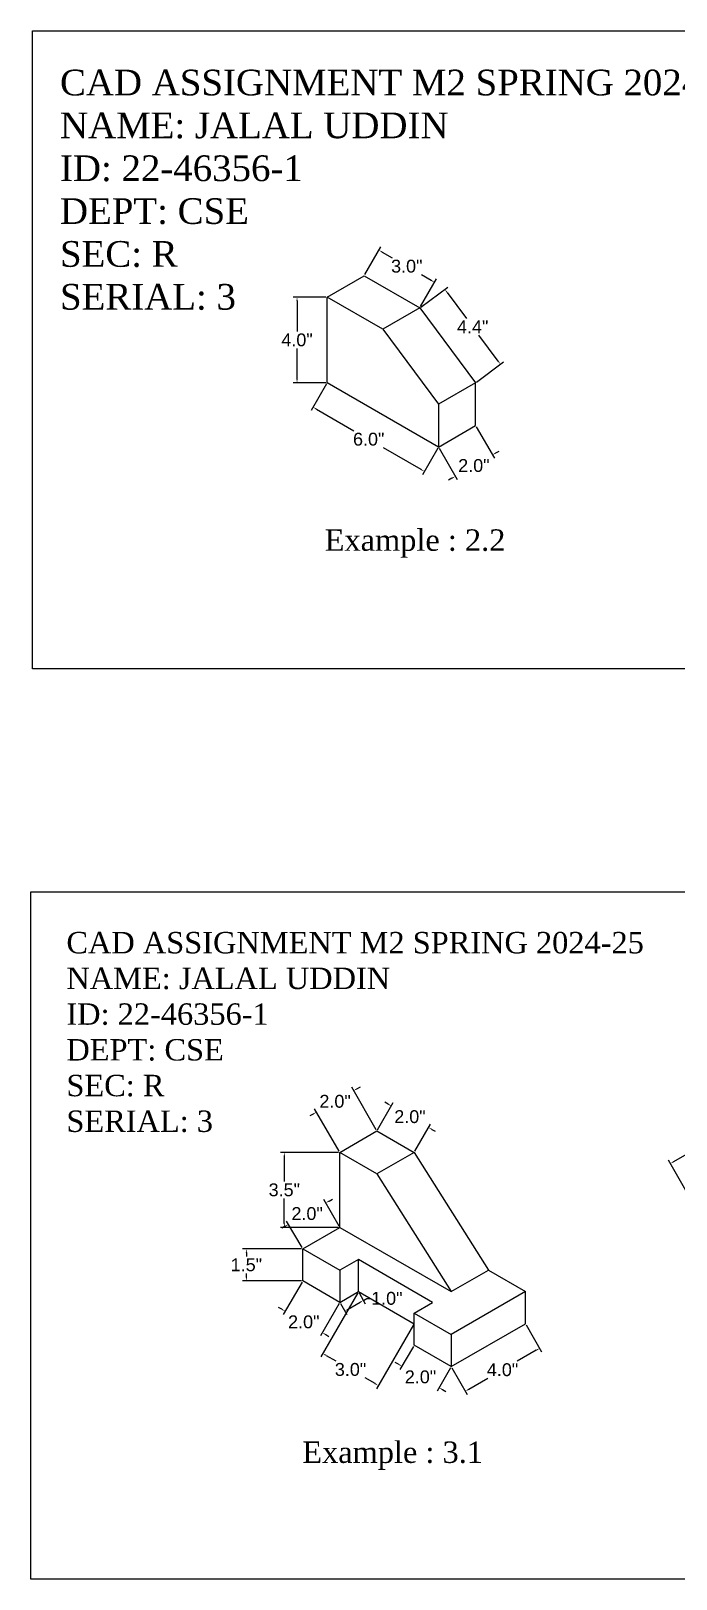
# Model space of a CAD drawing. Header units: inches. Extents: x 22.2 to 112.1, y -30.8 to 44.6.
# Drawn here: x 22.2 to 52.3, y -30.8 to 41.5 of the extents above; entities that cross this region are included whole.
import ezdxf

# ---------------------------------------------------------------- set-up
doc = ezdxf.new("R2010")
doc.units = ezdxf.units.IN
doc.header["$MEASUREMENT"] = 0
doc.styles.get("Standard").update_dxf_attribs({"font": 'Arial.ttf'})
doc.dimstyles.get("Standard").update_dxf_attribs({"dimtxt": 0.6, "dimasz": 0.18, "dimexe": 0.18, "dimexo": 0.0625, "dimgap": 0.09, "dimtad": 0, "dimtih": 1, "dimtoh": 1, "dimdec": 1, "dimzin": 0, "dimdsep": 46, "dimlunit": 3, "dimtxsty": 'Standard', "dimcen": 0.09, "dimadec": 0, "dimazin": 0, "dimtfac": 1, "dimtdec": 1, "dimtofl": 0, "dimtmove": 0, "dimatfit": 3, "dimfxl": 1, "dimtolj": 1, "dimtzin": 0, "dimarcsym": 0})

# ---------------------------------------------------------------- blocks, each defined once
blk = doc.blocks.new('*D1')
at = {"color": 0, "lineweight": -2, "transparency": 16777216}
for p, q in [((35.932, 29.035), (34.414, 29.035)), ((34.594, 28.855), (34.594, 27.431)), ((34.594, 25.215), (34.594, 26.639)), ((35.932, 25.035), (34.414, 25.035))]:
    blk.add_line(p, q, dxfattribs=at)
at = {"color": 0, "transparency": 16777216}
for points in [[(34.564, 28.855), (34.624, 28.855), (34.594, 29.035)], [(34.564, 25.215), (34.624, 25.215), (34.594, 25.035)]]:
    blk.add_solid(points, dxfattribs=at)
at = {"layer": 'Defpoints', "color": 0, "transparency": 16777216}
for p in [(35.994, 29.035), (34.594, 25.035), (35.994, 25.035)]:
    blk.add_point(p, dxfattribs=at)
at = {"color": 0, "transparency": 16777216, "insert": (34.594, 27.035), "char_height": 0.6, "attachment_point": 5}
blk.add_mtext('\\A1;4.0"', dxfattribs=at)
blk = doc.blocks.new('*D2')
at = {"color": 0, "lineweight": -2, "transparency": 16777216}
for p, q in [((35.963, 24.981), (35.249, 23.744)), ((35.495, 23.81), (37.251, 22.797)), ((40.379, 20.99), (38.624, 22.004)), ((41.159, 21.981), (40.445, 20.744))]:
    blk.add_line(p, q, dxfattribs=at)
at = {"color": 0, "transparency": 16777216}
for points in [[(35.51, 23.836), (35.48, 23.784), (35.339, 23.9)], [(40.394, 21.016), (40.364, 20.964), (40.535, 20.9)]]:
    blk.add_solid(points, dxfattribs=at)
at = {"layer": 'Defpoints', "color": 0, "transparency": 16777216}
for p in [(35.994, 25.035), (35.339, 23.9), (41.19, 22.035)]:
    blk.add_point(p, dxfattribs=at)
at = {"color": 0, "transparency": 16777216, "insert": (37.937, 22.4), "char_height": 0.6, "attachment_point": 5}
blk.add_mtext('\\A1;6.0"', dxfattribs=at)
blk = doc.blocks.new('*D3')
at = {"color": 0, "lineweight": -2, "transparency": 16777216}
for p, q in [((37.758, 30.089), (38.504, 31.381)), ((38.569, 31.136), (39.026, 30.872)), ((40.356, 28.589), (41.102, 29.881)), ((40.856, 29.816), (40.399, 30.079))]:
    blk.add_line(p, q, dxfattribs=at)
at = {"color": 0, "transparency": 16777216}
for points in [[(38.584, 31.162), (38.554, 31.11), (38.414, 31.226)], [(40.871, 29.842), (40.841, 29.79), (41.012, 29.726)]]:
    blk.add_solid(points, dxfattribs=at)
at = {"layer": 'Defpoints', "color": 0, "transparency": 16777216}
for p in [(38.414, 31.226), (37.726, 30.035), (40.324, 28.535)]:
    blk.add_point(p, dxfattribs=at)
at = {"color": 0, "transparency": 16777216, "insert": (39.713, 30.476), "char_height": 0.6, "attachment_point": 5}
blk.add_mtext('\\A1;3.0"', dxfattribs=at)
blk = doc.blocks.new('*D4')
at = {"color": 0, "lineweight": -2, "transparency": 16777216}
for p, q in [((42.954, 22.981), (43.8, 21.515)), ((41.222, 21.981), (42.068, 20.515)), ((43.866, 21.761), (44.022, 21.851)), ((41.822, 20.581), (41.666, 20.491))]:
    blk.add_line(p, q, dxfattribs=at)
at = {"color": 0, "transparency": 16777216}
for points in [[(43.851, 21.787), (43.881, 21.735), (43.71, 21.671)], [(41.807, 20.607), (41.837, 20.555), (41.978, 20.671)]]:
    blk.add_solid(points, dxfattribs=at)
at = {"layer": 'Defpoints', "color": 0, "transparency": 16777216}
for p in [(42.922, 23.035), (41.19, 22.035), (41.978, 20.671)]:
    blk.add_point(p, dxfattribs=at)
at = {"color": 0, "transparency": 16777216, "insert": (42.844, 21.171), "char_height": 0.6, "attachment_point": 5}
blk.add_mtext('\\A1;2.0"', dxfattribs=at)
blk = doc.blocks.new('*D5')
at = {"color": 0, "lineweight": -2, "transparency": 16777216}
for p, q in [((40.375, 28.572), (41.634, 29.507)), ((41.597, 29.256), (42.499, 28.04)), ((43.98, 26.045), (43.078, 27.26)), ((42.973, 25.072), (44.232, 26.007))]:
    blk.add_line(p, q, dxfattribs=at)
at = {"color": 0, "transparency": 16777216}
for points in [[(41.621, 29.273), (41.573, 29.238), (41.49, 29.4)], [(44.004, 26.062), (43.956, 26.027), (44.088, 25.9)]]:
    blk.add_solid(points, dxfattribs=at)
at = {"layer": 'Defpoints', "color": 0, "transparency": 16777216}
for p in [(41.49, 29.4), (40.324, 28.535), (42.922, 25.035)]:
    blk.add_point(p, dxfattribs=at)
at = {"color": 0, "transparency": 16777216, "insert": (42.789, 27.65), "char_height": 0.6, "attachment_point": 5}
blk.add_mtext('\\A1;4.4"', dxfattribs=at)
blk = doc.blocks.new('*D43')
at = {"color": 0, "lineweight": -2, "transparency": 16777216}
for p, q in [((38.353, -9.835), (39.085, -8.567)), ((38.839, -8.633), (38.684, -8.543)), ((40.085, -10.835), (40.817, -9.567)), ((40.883, -9.813), (41.039, -9.903))]:
    blk.add_line(p, q, dxfattribs=at)
at = {"color": 0, "transparency": 16777216}
for points in [[(38.854, -8.607), (38.824, -8.659), (38.995, -8.723)], [(40.898, -9.787), (40.868, -9.839), (40.727, -9.723)]]:
    blk.add_solid(points, dxfattribs=at)
at = {"layer": 'Defpoints', "color": 0, "transparency": 16777216}
for p in [(38.322, -9.889), (40.727, -9.723), (40.054, -10.889)]:
    blk.add_point(p, dxfattribs=at)
at = {"color": 0, "transparency": 16777216, "insert": (39.861, -9.223), "char_height": 0.6, "attachment_point": 5}
blk.add_mtext('\\A1;2.0"', dxfattribs=at)
blk = doc.blocks.new('*D44')
at = {"color": 0, "lineweight": -2, "transparency": 16777216}
for p, q in [((38.291, -9.835), (37.145, -7.851)), ((37.391, -7.917), (37.547, -7.827)), ((35.347, -9.097), (35.191, -9.187)), ((36.559, -10.835), (35.413, -8.851))]:
    blk.add_line(p, q, dxfattribs=at)
at = {"color": 0, "transparency": 16777216}
for points in [[(37.376, -7.891), (37.406, -7.943), (37.235, -8.007)], [(35.332, -9.071), (35.362, -9.123), (35.503, -9.007)]]:
    blk.add_solid(points, dxfattribs=at)
at = {"layer": 'Defpoints', "color": 0, "transparency": 16777216}
for p in [(37.235, -8.007), (38.322, -9.889), (36.59, -10.889)]:
    blk.add_point(p, dxfattribs=at)
at = {"color": 0, "transparency": 16777216, "insert": (36.369, -8.507), "char_height": 0.6, "attachment_point": 5}
blk.add_mtext('\\A1;2.0"', dxfattribs=at)
blk = doc.blocks.new('*D45')
at = {"color": 0, "lineweight": -2, "transparency": 16777216}
for p, q in [((36.527, -10.889), (33.821, -10.889)), ((34.001, -11.069), (34.001, -12.243)), ((34.001, -14.209), (34.001, -13.036)), ((36.527, -14.389), (33.821, -14.389))]:
    blk.add_line(p, q, dxfattribs=at)
at = {"color": 0, "transparency": 16777216}
for points in [[(33.971, -11.069), (34.031, -11.069), (34.001, -10.889)], [(33.971, -14.209), (34.031, -14.209), (34.001, -14.389)]]:
    blk.add_solid(points, dxfattribs=at)
at = {"layer": 'Defpoints', "color": 0, "transparency": 16777216}
for p in [(34.001, -10.889), (36.59, -10.889), (36.59, -14.389)]:
    blk.add_point(p, dxfattribs=at)
at = {"color": 0, "transparency": 16777216, "insert": (34.001, -12.639), "char_height": 0.6, "attachment_point": 5}
blk.add_mtext('\\A1;3.5"', dxfattribs=at)
blk = doc.blocks.new('*D46')
at = {"color": 0, "lineweight": -2, "transparency": 16777216}
for p, q in [((36.559, -14.335), (35.841, -13.092)), ((36.087, -13.158), (36.243, -13.068)), ((34.043, -14.338), (33.887, -14.428)), ((34.827, -15.335), (34.109, -14.092))]:
    blk.add_line(p, q, dxfattribs=at)
at = {"color": 0, "transparency": 16777216}
for points in [[(36.072, -13.132), (36.102, -13.184), (35.931, -13.248)], [(34.028, -14.312), (34.058, -14.364), (34.199, -14.248)]]:
    blk.add_solid(points, dxfattribs=at)
at = {"layer": 'Defpoints', "color": 0, "transparency": 16777216}
for p in [(35.931, -13.248), (36.59, -14.389), (34.858, -15.389)]:
    blk.add_point(p, dxfattribs=at)
at = {"color": 0, "transparency": 16777216, "insert": (35.065, -13.748), "char_height": 0.6, "attachment_point": 5}
blk.add_mtext('\\A1;2.0"', dxfattribs=at)
blk = doc.blocks.new('*D47')
at = {"color": 0, "lineweight": -2, "transparency": 16777216}
for p, q in [((34.795, -15.389), (32.051, -15.389)), ((32.231, -15.569), (32.231, -15.743)), ((32.231, -16.709), (32.231, -16.536)), ((34.795, -16.889), (32.051, -16.889))]:
    blk.add_line(p, q, dxfattribs=at)
at = {"color": 0, "transparency": 16777216}
for points in [[(32.201, -15.569), (32.261, -15.569), (32.231, -15.389)], [(32.201, -16.709), (32.261, -16.709), (32.231, -16.889)]]:
    blk.add_solid(points, dxfattribs=at)
at = {"layer": 'Defpoints', "color": 0, "transparency": 16777216}
for p in [(32.231, -15.389), (34.858, -15.389), (34.858, -16.889)]:
    blk.add_point(p, dxfattribs=at)
at = {"color": 0, "transparency": 16777216, "insert": (32.231, -16.139), "char_height": 0.6, "attachment_point": 5}
blk.add_mtext('\\A1;1.5"', dxfattribs=at)
blk = doc.blocks.new('*D48')
at = {"color": 0, "lineweight": -2, "transparency": 16777216}
for p, q in [((34.827, -16.943), (33.952, -18.459)), ((36.559, -17.943), (35.684, -19.459)), ((33.886, -18.213), (33.73, -18.123)), ((35.93, -19.393), (36.085, -19.483))]:
    blk.add_line(p, q, dxfattribs=at)
at = {"color": 0, "transparency": 16777216}
for points in [[(33.901, -18.187), (33.871, -18.239), (34.042, -18.303)], [(35.945, -19.367), (35.915, -19.419), (35.774, -19.303)]]:
    blk.add_solid(points, dxfattribs=at)
at = {"layer": 'Defpoints', "color": 0, "transparency": 16777216}
for p in [(34.858, -16.889), (36.59, -17.889), (35.774, -19.303)]:
    blk.add_point(p, dxfattribs=at)
at = {"color": 0, "transparency": 16777216, "insert": (34.908, -18.803), "char_height": 0.6, "attachment_point": 5}
blk.add_mtext('\\A1;2.0"', dxfattribs=at)
blk = doc.blocks.new('*D49')
at = {"color": 0, "lineweight": -2, "transparency": 16777216}
for p, q in [((36.621, -17.943), (36.914, -18.451)), ((36.98, -18.205), (37.534, -17.885)), ((37.487, -17.443), (37.78, -17.951)), ((37.69, -17.795), (37.846, -17.705)), ((37.846, -17.705), (38.026, -17.705))]:
    blk.add_line(p, q, dxfattribs=at)
at = {"color": 0, "transparency": 16777216}
for points in [[(37.519, -17.859), (37.549, -17.911), (37.69, -17.795)], [(36.965, -18.179), (36.995, -18.231), (36.824, -18.295)]]:
    blk.add_solid(points, dxfattribs=at)
at = {"layer": 'Defpoints', "color": 0, "transparency": 16777216}
for p in [(36.59, -17.889), (37.456, -17.389), (37.69, -17.795)]:
    blk.add_point(p, dxfattribs=at)
at = {"color": 0, "transparency": 16777216, "insert": (38.782, -17.705), "char_height": 0.6, "attachment_point": 5}
blk.add_mtext('\\A1;1.0"', dxfattribs=at)
blk = doc.blocks.new('*D50')
at = {"color": 0, "lineweight": -2, "transparency": 16777216}
for p, q in [((45.281, -18.943), (46.002, -20.192)), ((45.756, -20.126), (44.867, -20.639)), ((41.817, -20.943), (42.538, -22.192)), ((42.604, -21.946), (43.494, -21.432))]:
    blk.add_line(p, q, dxfattribs=at)
at = {"color": 0, "transparency": 16777216}
for points in [[(45.741, -20.1), (45.771, -20.152), (45.912, -20.036)], [(42.589, -21.92), (42.619, -21.972), (42.448, -22.036)]]:
    blk.add_solid(points, dxfattribs=at)
at = {"layer": 'Defpoints', "color": 0, "transparency": 16777216}
for p in [(45.25, -18.889), (41.786, -20.889), (42.448, -22.036)]:
    blk.add_point(p, dxfattribs=at)
at = {"color": 0, "transparency": 16777216, "insert": (44.18, -21.036), "char_height": 0.6, "attachment_point": 5}
blk.add_mtext('\\A1;4.0"', dxfattribs=at)
blk = doc.blocks.new('*D51')
at = {"color": 0, "lineweight": -2, "transparency": 16777216}
for p, q in [((40.023, -19.943), (39.397, -21.027)), ((39.331, -20.781), (39.176, -20.691)), ((41.755, -20.943), (41.129, -22.027)), ((41.375, -21.961), (41.531, -22.051))]:
    blk.add_line(p, q, dxfattribs=at)
at = {"color": 0, "transparency": 16777216}
for points in [[(39.346, -20.755), (39.316, -20.807), (39.487, -20.871)], [(41.39, -21.935), (41.36, -21.987), (41.219, -21.871)]]:
    blk.add_solid(points, dxfattribs=at)
at = {"layer": 'Defpoints', "color": 0, "transparency": 16777216}
for p in [(40.054, -19.889), (41.786, -20.889), (41.219, -21.871)]:
    blk.add_point(p, dxfattribs=at)
at = {"color": 0, "transparency": 16777216, "insert": (40.353, -21.371), "char_height": 0.6, "attachment_point": 5}
blk.add_mtext('\\A1;2.0"', dxfattribs=at)
blk = doc.blocks.new('*D52')
at = {"color": 0, "lineweight": -2, "transparency": 16777216}
for p, q in [((37.425, -17.443), (35.701, -20.429)), ((40.023, -18.943), (38.299, -21.929)), ((35.947, -20.363), (36.403, -20.626)), ((38.233, -21.683), (37.777, -21.419))]:
    blk.add_line(p, q, dxfattribs=at)
at = {"color": 0, "transparency": 16777216}
for points in [[(35.962, -20.337), (35.932, -20.389), (35.791, -20.273)], [(38.248, -21.657), (38.218, -21.709), (38.389, -21.773)]]:
    blk.add_solid(points, dxfattribs=at)
at = {"layer": 'Defpoints', "color": 0, "transparency": 16777216}
for p in [(37.456, -17.389), (40.054, -18.889), (35.791, -20.273)]:
    blk.add_point(p, dxfattribs=at)
at = {"color": 0, "transparency": 16777216, "insert": (37.09, -21.023), "char_height": 0.6, "attachment_point": 5}
blk.add_mtext('\\A1;3.0"', dxfattribs=at)
blk = doc.blocks.new('*D109')
at = {"color": 0, "lineweight": -2, "transparency": 16777216}
for p, q in [((59.646, -7), (56.591, -8.763)), ((60.781, -8.606), (59.712, -6.754)), ((52.164, -11.32), (55.219, -9.556)), ((52.987, -13.106), (51.918, -11.254))]:
    blk.add_line(p, q, dxfattribs=at)
at = {"color": 0, "transparency": 16777216}
for points in [[(59.631, -6.974), (59.661, -7.026), (59.802, -6.91)], [(52.149, -11.294), (52.179, -11.346), (52.008, -11.41)]]:
    blk.add_solid(points, dxfattribs=at)
at = {"layer": 'Defpoints', "color": 0, "transparency": 16777216}
for p in [(60.813, -8.66), (52.008, -11.41), (53.018, -13.16)]:
    blk.add_point(p, dxfattribs=at)
at = {"color": 0, "transparency": 16777216, "insert": (55.905, -9.16), "char_height": 0.6, "attachment_point": 5}
blk.add_mtext('\\A1;9.0"', dxfattribs=at)

msp = doc.modelspace()

# ---------------------------------------------------------------- linework, layer by layer
for p, q in [((35.994, 29.035), (37.726, 30.035)), ((37.726, 30.035), (40.324, 28.535)), ((35.994, 25.035), (35.994, 29.035)), ((38.592, 27.535), (35.994, 29.035)), ((40.324, 28.535), (38.592, 27.535)), ((40.324, 28.535), (42.922, 25.035)), ((38.592, 27.535), (41.19, 24.035)), ((41.19, 22.035), (35.994, 25.035)), ((42.922, 25.035), (41.19, 24.035)), ((42.922, 23.035), (42.922, 25.035)), ((41.19, 24.035), (41.19, 22.035)), ((41.19, 22.035), (42.922, 23.035)), ((36.59, -10.889), (38.322, -9.889)), ((38.322, -9.889), (40.054, -10.889)), ((36.59, -14.389), (36.59, -10.889)), ((38.322, -11.889), (36.59, -10.889)), ((40.054, -10.889), (38.322, -11.889)), ((40.054, -10.889), (43.518, -16.389)), ((38.322, -11.889), (41.786, -17.389)), ((34.858, -15.389), (36.59, -14.389)), ((36.59, -14.389), (41.786, -17.389)), ((34.858, -16.889), (34.858, -15.389)), ((34.858, -15.389), (36.59, -16.389)), ((37.456, -15.889), (36.59, -16.389)), ((40.92, -17.889), (37.456, -15.889)), ((37.456, -17.389), (37.456, -15.889)), ((36.59, -16.389), (36.59, -17.889)), ((41.786, -17.389), (43.518, -16.389)), ((43.518, -16.389), (45.25, -17.389)), ((36.59, -17.889), (34.858, -16.889)), ((36.59, -17.889), (37.456, -17.389)), ((37.456, -17.389), (40.054, -18.889)), ((40.054, -18.389), (40.92, -17.889)), ((45.25, -17.389), (41.786, -19.389)), ((45.25, -18.889), (45.25, -17.389)), ((40.054, -19.889), (40.054, -18.389)), ((40.054, -18.389), (41.786, -19.389)), ((41.786, -20.889), (45.25, -18.889)), ((41.786, -19.389), (41.786, -20.889)), ((41.786, -20.889), (40.054, -19.889))]:
    msp.add_line(p, q)
for points in [[(22.255, 41.459), (111.424, 41.459), (111.424, 11.677), (22.255, 11.677)], [(22.183, 1.279), (112.144, 1.279), (112.144, -30.804), (22.183, -30.804)]]:
    msp.add_lwpolyline(points, close=True)

# ---------------------------------------------------------------- texts
at = {"attachment_point": 1}
for s, insert, char_height in [('{\\fTimes New Roman|b0|i0|c0|p0;\\C1;CAD ASSIGNMENT M2 SPRING 2024-25\\PNAME: \\C250;JALAL UDDIN\\P\\C1;ID: \\C250;22-46356-1\\P\\C1;DEPT: \\C250;CSE\\P\\C1;SEC:\\C250; R\\C1;\\PSERIAL: \\C250;3}', (23.537, 39.652), 1.2), ('{\\fTimes New Roman|b0|i0|c0|p0;\\C5;Example : 2.2}', (35.884, 18.194), 1), ('{\\fTimes New Roman|b0|i0|c0|p0;\\C1;CAD ASSIGNMENT M2 SPRING 2024-25\\PNAME: \\C250;JALAL UDDIN\\P\\C1;ID: \\C250;22-46356-1\\P\\C1;DEPT: \\C250;CSE\\P\\C1;SEC:\\C250; R\\C1;\\PSERIAL: \\C250;3}', (23.835, -0.598), 1), ('{\\fTimes New Roman|b0|i0|c0|p0;\\C5;Example : 3.1}', (34.838, -24.383), 1)]:
    msp.add_mtext(s, dxfattribs=dict(at, insert=insert, char_height=char_height))

# ---------------------------------------------------------------- dimensions: what is measured, and where the dimension line sits
for p1, p2, distance, picture, middle in [((40.324, 28.535), (37.726, 30.035), -1.375, '*D3', (39.713, 30.476)), ((42.922, 25.035), (40.324, 28.535), -1.451, '*D5', (42.789, 27.65)), ((41.19, 22.035), (35.994, 25.035), 1.31, '*D2', (37.937, 22.4)), ((42.922, 23.035), (41.19, 22.035), 1.576, '*D4', (42.844, 21.171)), ((60.813, -8.66), (53.018, -13.16), -2.021, '*D109', (55.905, -9.16)), ((36.59, -10.889), (38.322, -9.889), 2.174, '*D44', (36.369, -8.507)), ((38.322, -9.889), (40.054, -10.889), 1.347, '*D43', (39.861, -9.223)), ((36.59, -14.389), (36.59, -10.889), 2.589, '*D45', (34.001, -12.639)), ((34.858, -15.389), (36.59, -14.389), 1.318, '*D46', (35.065, -13.748)), ((34.858, -16.889), (34.858, -15.389), 2.627, '*D47', (32.231, -16.139)), ((34.858, -16.889), (36.59, -17.889), -1.632, '*D48', (34.908, -18.803)), ((36.59, -17.889), (37.456, -17.389), -0.469, '*D49', (38.782, -17.705)), ((40.054, -18.889), (37.456, -17.389), 3.33, '*D52', (37.09, -21.023)), ((45.25, -18.889), (41.786, -20.889), 1.324, '*D50', (44.18, -21.036)), ((40.054, -19.889), (41.786, -20.889), -1.133, '*D51', (40.353, -21.371))]:
    dim = msp.add_aligned_dim(p1=p1, p2=p2, distance=distance, dimstyle='Standard')
    dim.commit()
    dim.dimension.update_dxf_attribs({"geometry": picture, "text_midpoint": middle})
dim = msp.add_linear_dim(base=(34.594, 25.035), p1=(35.994, 29.035), p2=(35.994, 25.035), angle=90, dimstyle='Standard')
dim.commit()
dim.dimension.update_dxf_attribs({"geometry": '*D1', "text_midpoint": (34.594, 27.035)})

doc.saveas('drawing.dxf')
